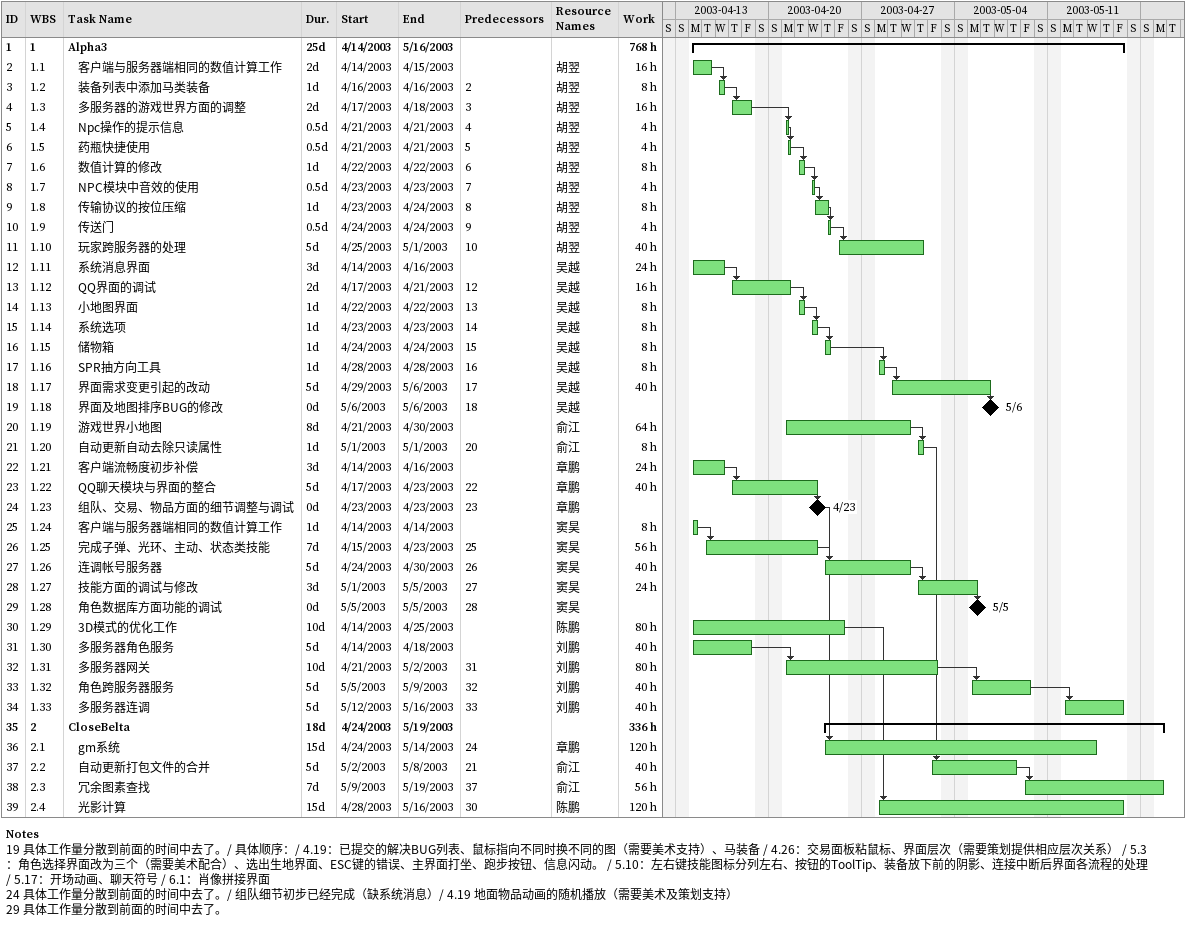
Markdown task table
| ID | WBS | Task | Duration | Start | Finish | Predecessors | Resources | Work (h) |
|---|---|---|---|---|---|---|---|---|
| 1 | 1 | **Alpha3** | 25d | 2003-04-14 | 2003-05-16 |  |  | 768 |
| 2 | 1.1 | 客户端与服务器端相同的数值计算工作 | 2d | 2003-04-14 | 2003-04-15 |  | 胡翌 | 16 |
| 3 | 1.2 | 装备列表中添加马类装备 | 1d | 2003-04-16 | 2003-04-16 | 2 | 胡翌 | 8 |
| 4 | 1.3 | 多服务器的游戏世界方面的调整 | 2d | 2003-04-17 | 2003-04-18 | 3 | 胡翌 | 16 |
| 5 | 1.4 | Npc操作的提示信息 | 0.5d | 2003-04-21 | 2003-04-21 | 4 | 胡翌 | 4 |
| 6 | 1.5 | 药瓶快捷使用 | 0.5d | 2003-04-21 | 2003-04-21 | 5 | 胡翌 | 4 |
| 7 | 1.6 | 数值计算的修改 | 1d | 2003-04-22 | 2003-04-22 | 6 | 胡翌 | 8 |
| 8 | 1.7 | NPC模块中音效的使用 | 0.5d | 2003-04-23 | 2003-04-23 | 7 | 胡翌 | 4 |
| 9 | 1.8 | 传输协议的按位压缩 | 1d | 2003-04-23 | 2003-04-24 | 8 | 胡翌 | 8 |
| 10 | 1.9 | 传送门 | 0.5d | 2003-04-24 | 2003-04-24 | 9 | 胡翌 | 4 |
| 11 | 1.10 | 玩家跨服务器的处理 | 5d | 2003-04-25 | 2003-05-01 | 10 | 胡翌 | 40 |
| 12 | 1.11 | 系统消息界面 | 3d | 2003-04-14 | 2003-04-16 |  | 吴越 | 24 |
| 13 | 1.12 | QQ界面的调试 | 2d | 2003-04-17 | 2003-04-21 | 12 | 吴越 | 16 |
| 14 | 1.13 | 小地图界面 | 1d | 2003-04-22 | 2003-04-22 | 13 | 吴越 | 8 |
| 15 | 1.14 | 系统选项 | 1d | 2003-04-23 | 2003-04-23 | 14 | 吴越 | 8 |
| 16 | 1.15 | 储物箱 | 1d | 2003-04-24 | 2003-04-24 | 15 | 吴越 | 8 |
| 17 | 1.16 | SPR抽方向工具 | 1d | 2003-04-28 | 2003-04-28 | 16 | 吴越 | 8 |
| 18 | 1.17 | 界面需求变更引起的改动 | 5d | 2003-04-29 | 2003-05-06 | 17 | 吴越 | 40 |
| 19 | 1.18 | 界面及地图排序BUG的修改 | 0d | 2003-05-06 | 2003-05-06 | 18 | 吴越 |  |
| 20 | 1.19 | 游戏世界小地图 | 8d | 2003-04-21 | 2003-04-30 |  | 俞江 | 64 |
| 21 | 1.20 | 自动更新自动去除只读属性 | 1d | 2003-05-01 | 2003-05-01 | 20 | 俞江 | 8 |
| 22 | 1.21 | 客户端流畅度初步补偿 | 3d | 2003-04-14 | 2003-04-16 |  | 章鹏 | 24 |
| 23 | 1.22 | QQ聊天模块与界面的整合 | 5d | 2003-04-17 | 2003-04-23 | 22 | 章鹏 | 40 |
| 24 | 1.23 | 组队、交易、物品方面的细节调整与调试 | 0d | 2003-04-23 | 2003-04-23 | 23 | 章鹏 |  |
| 25 | 1.24 | 客户端与服务器端相同的数值计算工作 | 1d | 2003-04-14 | 2003-04-14 |  | 窦昊 | 8 |
| 26 | 1.25 | 完成子弹、光环、主动、状态类技能 | 7d | 2003-04-15 | 2003-04-23 | 25 | 窦昊 | 56 |
| 27 | 1.26 | 连调帐号服务器 | 5d | 2003-04-24 | 2003-04-30 | 26 | 窦昊 | 40 |
| 28 | 1.27 | 技能方面的调试与修改 | 3d | 2003-05-01 | 2003-05-05 | 27 | 窦昊 | 24 |
| 29 | 1.28 | 角色数据库方面功能的调试 | 0d | 2003-05-05 | 2003-05-05 | 28 | 窦昊 |  |
| 30 | 1.29 | 3D模式的优化工作 | 10d | 2003-04-14 | 2003-04-25 |  | 陈鹏 | 80 |
| 31 | 1.30 | 多服务器角色服务 | 5d | 2003-04-14 | 2003-04-18 |  | 刘鹏 | 40 |
| 32 | 1.31 | 多服务器网关 | 10d | 2003-04-21 | 2003-05-02 | 31 | 刘鹏 | 80 |
| 33 | 1.32 | 角色跨服务器服务 | 5d | 2003-05-05 | 2003-05-09 | 32 | 刘鹏 | 40 |
| 34 | 1.33 | 多服务器连调 | 5d | 2003-05-12 | 2003-05-16 | 33 | 刘鹏 | 40 |
| 35 | 2 | **CloseBelta** | 18d | 2003-04-24 | 2003-05-19 |  |  | 336 |
| 36 | 2.1 | gm系统 | 15d | 2003-04-24 | 2003-05-14 | 24 | 章鹏 | 120 |
| 37 | 2.2 | 自动更新打包文件的合并 | 5d | 2003-05-02 | 2003-05-08 | 21 | 俞江 | 40 |
| 38 | 2.3 | 冗余图素查找 | 7d | 2003-05-09 | 2003-05-19 | 37 | 俞江 | 56 |
| 39 | 2.4 | 光影计算 | 15d | 2003-04-28 | 2003-05-16 | 30 | 陈鹏 | 120 |

Notes
- 19: 具体工作量分散到前面的时间中去了。 / 具体顺序： / 4.19：已提交的解决BUG列表、鼠标指向不同时换不同的图（需要美术支持）、马装备 / 4.26：交易面板粘鼠标、界面层次（需要策划提供相应层次关系） / 5.3：角色选择界面改为三个（需要美术配合）、选出生地界面、ESC键的错误、主界面打坐、跑步按钮、信息闪动。 / 5.10：左右键技能图标分列左右、按钮的ToolTip、装备放下前的阴影、连接中断后界面各流程的处理 / 5.17：开场动画、聊天符号 / 6.1：肖像拼接界面
- 24: 具体工作量分散到前面的时间中去了。 / 组队细节初步已经完成（缺系统消息） / 4.19 地面物品动画的随机播放（需要美术及策划支持）
- 29: 具体工作量分散到前面的时间中去了。
